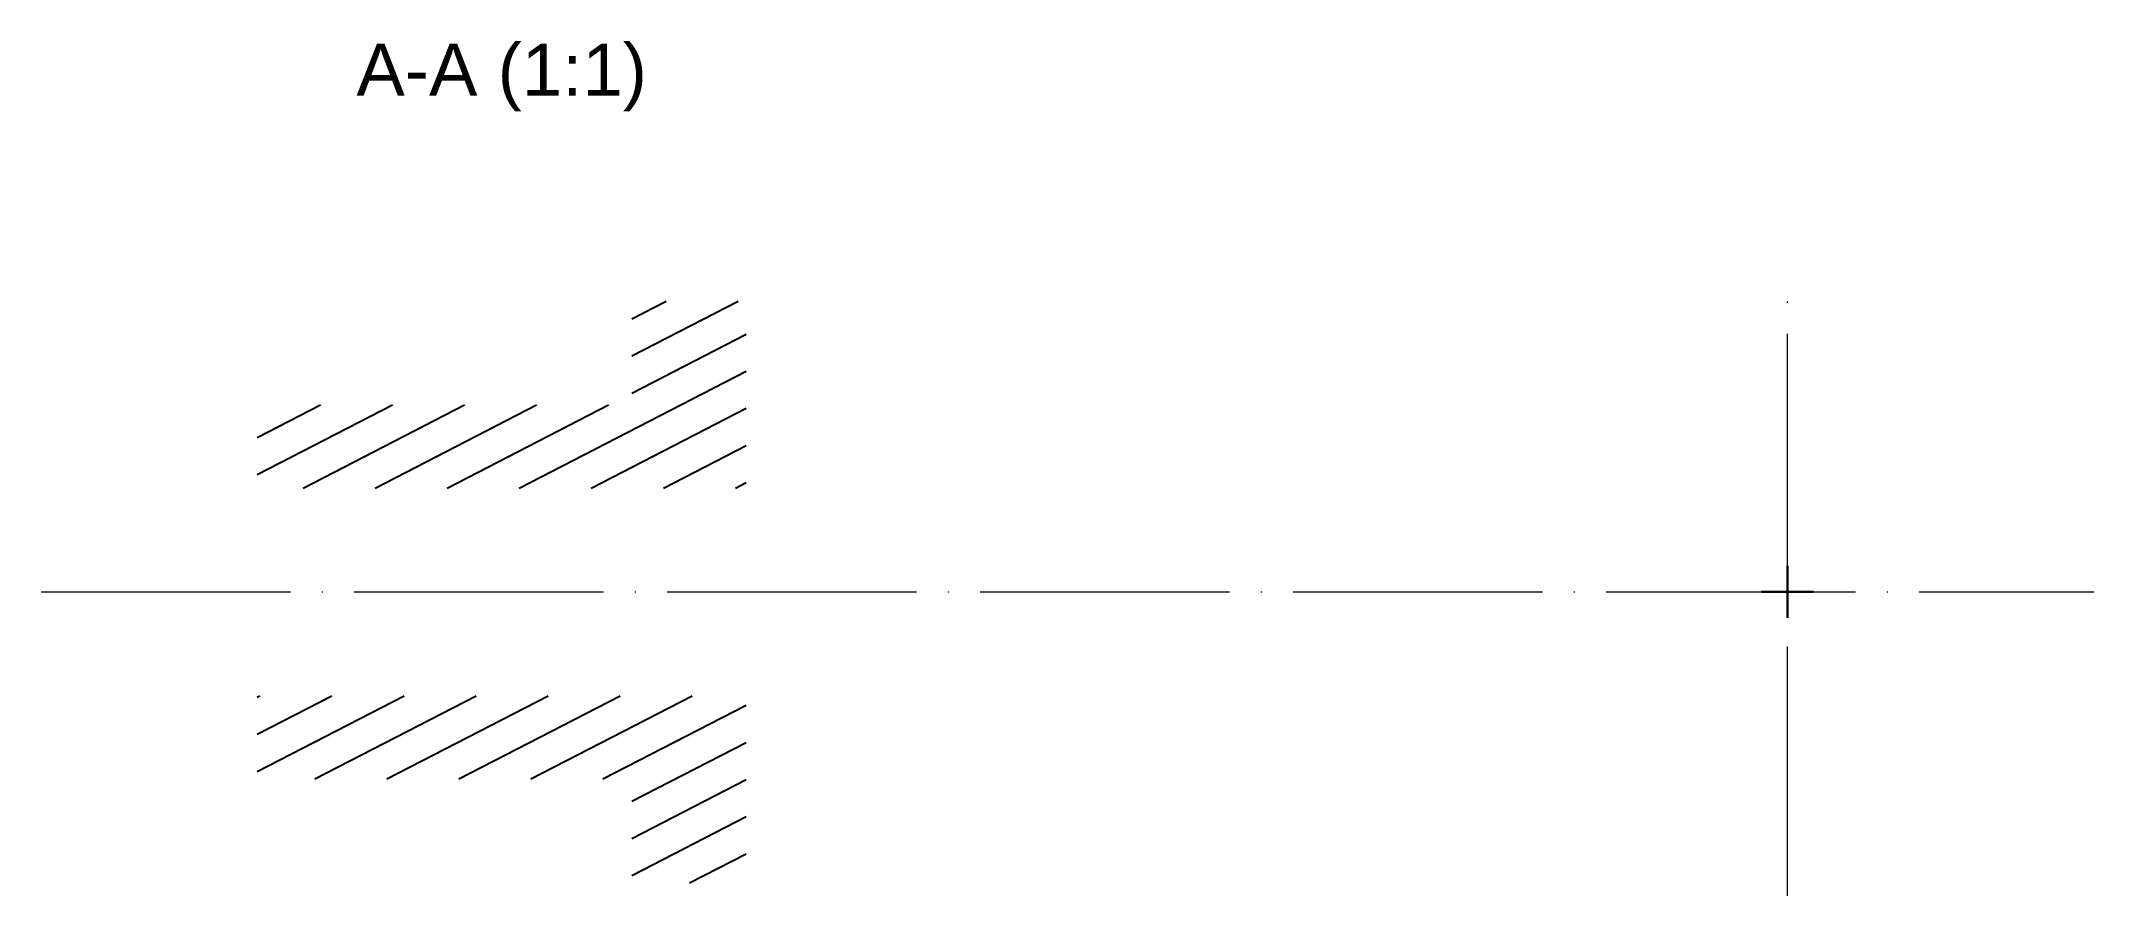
# Paper-space layout 'Layout1' of a CAD drawing. Header units: millimetres. Extents: x 16 to 213, y 120 to 202.
import ezdxf

# ---------------------------------------------------------------- set-up
doc = ezdxf.new("R2010")
doc.units = ezdxf.units.MM
doc.linetypes.add('ACAD_ISO04W100', pattern=[30, 24, -3, 0, -3])
for name, color, linetype, lineweight in [('axe', 7, 'ACAD_ISO04W100', 15), ('MD_Annotation', 7, 'Continuous', 25), ('MD_Hatching', 7, 'Continuous', 25), ('muchii groase', 130, 'Continuous', 30)]:
    doc.layers.add(name, color=color, linetype=linetype, lineweight=lineweight)
doc.styles.get("Standard").update_dxf_attribs({"font": 'arial.ttf'})

psp = doc.layouts.get("Layout1")

# ---------------------------------------------------------------- hatches: boundary and pattern name
at = {"layer": 'MD_Hatching'}
h = psp.add_hatch(dxfattribs=at)
h.set_pattern_fill('ANSI31', color=256, style=0)
h.set_pattern_definition([(27.2711, (165.4925, 1.9688), (-1.45479, 2.822094), [])])
h.paths.add_polyline_path([(36.56, 159.24), (83.56, 159.24), (83.56, 177.24), (72.56, 177.24), (72.56, 167.24), (36.56, 167.24)], flags=0)
h.paths.add_polyline_path([(83.56, 139.24), (36.56, 139.24), (36.56, 131.24), (72.56, 131.24), (72.56, 121.24), (83.56, 121.24)], flags=0)

# ---------------------------------------------------------------- linework, layer by layer
at = {"layer": 'axe'}
for p, q in [((183.69, 119.98), (183.69, 178.96)), ((15.76, 149.24), (213.17, 149.24))]:
    psp.add_line(p, q, dxfattribs=at)
at = {"layer": 'muchii groase'}
for p, q in [((183.69, 146.74), (183.69, 151.74)), ((183.69, 146.74), (183.69, 151.74)), ((181.19, 149.24), (186.19, 149.24)), ((181.19, 149.24), (186.19, 149.24))]:
    psp.add_line(p, q, dxfattribs=at)

# ---------------------------------------------------------------- texts
at = {"layer": 'MD_Annotation', "insert": (60.06, 195.49), "char_height": 5, "width": 30.2149, "attachment_point": 8}
psp.add_mtext('A-A (1:1)', dxfattribs=at)

doc.saveas('drawing.dxf')
